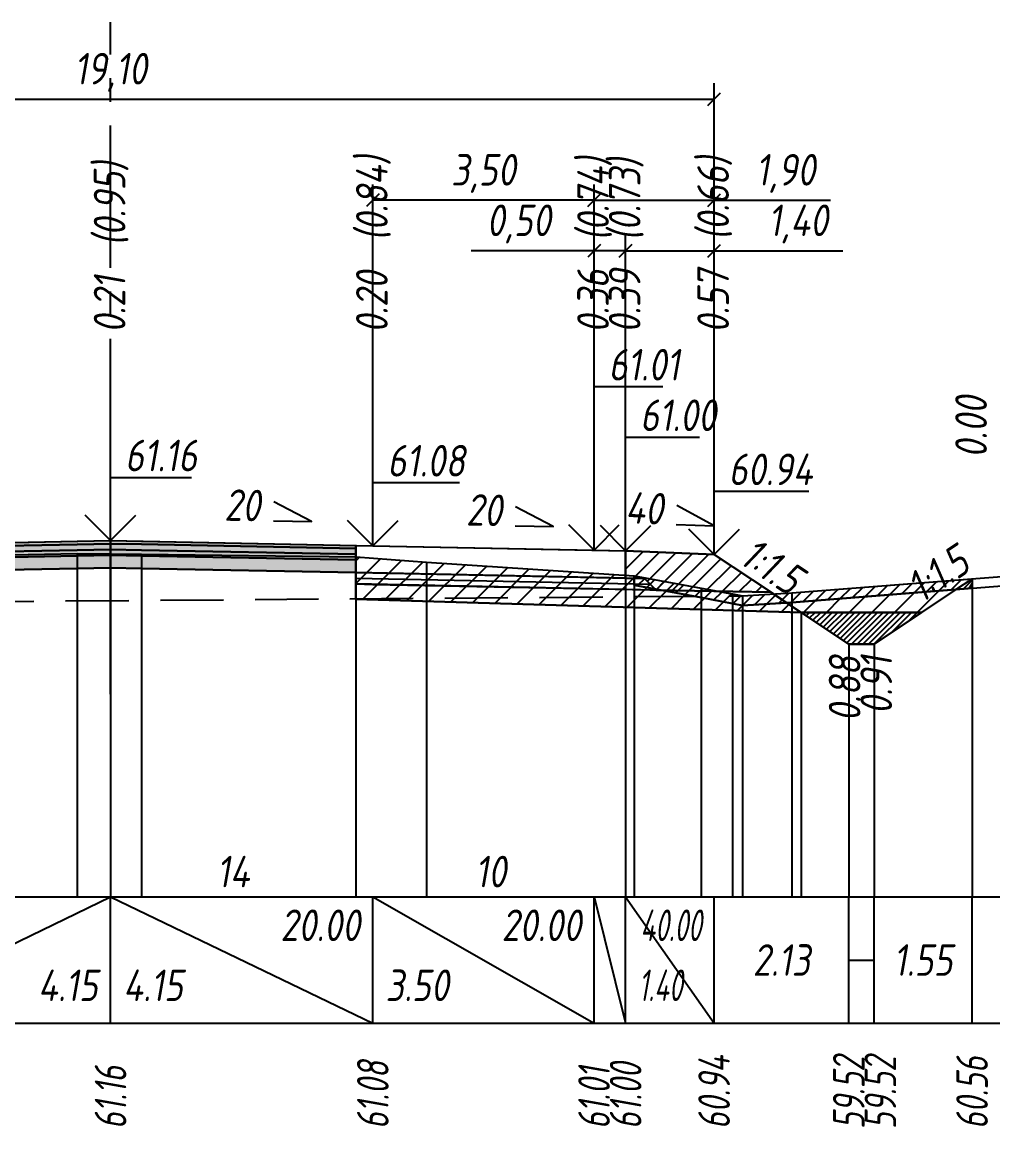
# Model space of a CAD drawing. Extents: x -717 to 1451, y -133302 to 233.
# Drawn here: x 151.8 to 228.6, y -53703.2 to -53615.8 of the extents above; entities that cross this region are included whole.
import ezdxf
from ezdxf.enums import TextEntityAlignment as Align

# ---------------------------------------------------------------- set-up
doc = ezdxf.new("R2010")
doc.units = 0
doc.linetypes.add('осевая2', pattern=[1.125, 0.75, -0.125, 0.125, -0.125])
doc.linetypes.add('штриховая', pattern=[0.75, 0.5, -0.25])
for name, color, linetype in [('Интерполированный поперечник', 2, 'Continuous'), ('Код_514', 1, 'Continuous'), ('Контур_0', 7, 'Continuous'), ('Контур_2521', 7, 'Continuous'), ('Контур_2564', 7, 'Continuous'), ('Контур_2660', 7, 'Continuous'), ('Контур_2665', 7, 'Continuous'), ('Контур_400', 7, 'Continuous'), ('Контур_508', 7, 'Continuous'), ('Контур_512', 7, 'Continuous'), ('Контур_513', 7, 'Continuous'), ('Контур_818', 7, 'Continuous'), ('Красный поперечник', 1, 'Continuous'), ('Объём_2501', 7, 'Continuous'), ('Объём_2564', 7, 'Continuous'), ('Объём_2650', 7, 'Continuous'), ('Объём_2660', 7, 'Continuous'), ('Объём_2661', 7, 'Continuous'), ('Объём_2662', 7, 'Continuous'), ('Объём_2663', 7, 'Continuous'), ('Объём_2664', 7, 'Continuous'), ('Объём_2665', 7, 'Continuous'), ('Объём_2666', 7, 'Continuous'), ('Объём_2667', 7, 'Continuous'), ('Объём_2668', 7, 'Continuous'), ('Объём_2669', 7, 'Continuous'), ('Объём_2675', 7, 'Continuous'), ('Объём_2753', 7, 'Continuous'), ('Ось', 1, 'осевая2'), ('Откосы', 7, 'Continuous'), ('Отметки покрытия', 7, 'Continuous'), ('Рабочие отметки', 7, 'Continuous'), ('Рабочие отметки доп.', 7, 'Continuous'), ('Слои выравнивания', 7, 'Continuous'), ('Таблица', 7, 'Continuous'), ('Уклоны проезжей части', 7, 'Continuous'), ('Черный поперечник', 3, 'Continuous')]:
    doc.layers.add(name, color=color, linetype=linetype)
for name, color, linetype, true_color in [('Контур_2540', 2, 'Continuous', 0xffff00), ('Контур_2560', 2, 'Continuous', 0xffff00), ('Контур_2561', 7, 'Continuous', 0xff8040), ('Контур_2562', 3, 'Continuous', 0x00ff00), ('Контур_2563', 7, 'Continuous', 0xff8000), ('Контур_2570', 7, 'Continuous', 0x80ff00), ('Контур_2725', 7, 'Continuous', 0x323232), ('Контур_2736', 4, 'Continuous', 0x00ffff), ('Контур_2737', 4, 'Continuous', 0x00ffff), ('Контур_2738', 4, 'Continuous', 0x00ffff), ('Контур_2739', 4, 'Continuous', 0x00ffff), ('Контур_2741', 4, 'Continuous', 0x00ffff), ('Контур_2742', 4, 'Continuous', 0x00ffff), ('Контур_2743', 4, 'Continuous', 0x00ffff), ('Контур_2744', 7, 'Continuous', 0xa4ffff), ('Контур_2745', 7, 'Continuous', 0xa4ffff), ('Контур_2747', 4, 'Continuous', 0x00ffff), ('Контур_2748', 4, 'Continuous', 0x00ffff), ('Контур_2749', 4, 'Continuous', 0x00ffff), ('Контур_2750', 4, 'Continuous', 0x00ffff), ('Контур_2751', 4, 'Continuous', 0x00ffff), ('Контур_2752', 4, 'Continuous', 0x00ffff), ('Контур_2760', 7, 'Continuous', 0x323232), ('Контур_2761', 7, 'Continuous', 0x323232), ('Контур_2762', 7, 'Continuous', 0x323232), ('Контур_2763', 7, 'Continuous', 0x323232), ('Контур_402', 7, 'Continuous', 0xff6464), ('Контур_703', 4, 'Continuous', 0x00ffff), ('Контур_705', 4, 'Continuous', 0x00ffff), ('Контур_707', 4, 'Continuous', 0x00ffff), ('Контур_720', 131, 'Continuous', 0xaaffff), ('Объём_2500', 7, 'Continuous', 0xc0c0c0), ('Объём_2520', 7, 'Continuous', 0x80ffff), ('Объём_2540', 2, 'Continuous', 0xffff00), ('Объём_2560', 2, 'Continuous', 0xffff00), ('Объём_2561', 7, 'Continuous', 0xff8040), ('Объём_2562', 3, 'Continuous', 0x00ff00), ('Объём_2563', 7, 'Continuous', 0xff8000), ('Объём_2570', 7, 'Continuous', 0x80ff00), ('Объём_2600', 7, 'Continuous', 0x808000), ('Объём_2620', 2, 'Continuous', 0xffff00), ('Объём_2746', 2, 'Continuous', 0xffff00)]:
    doc.layers.add(name, color=color, linetype=linetype, true_color=true_color)
doc.styles.get("Standard").update_dxf_attribs({"font": 'txt', "height": 2.5})
doc.styles.add('М', font='romand.shx', dxfattribs={"width": 0.8, "oblique": 10, "height": 2.5})
doc.dimstyles.new('ISO-25', dxfattribs={"dimtxt": 2.5, "dimasz": 2.5, "dimexe": 1.25, "dimexo": 0.625, "dimtad": 1, "dimtxsty": 'Standard', "dimcen": 2.5, "dimadec": 0, "dimazin": 0, "dimtfac": 1, "dimtmove": 0, "dimatfit": 3, "dimfxl": 1, "dimarcsym": 0})

# ---------------------------------------------------------------- blocks, each defined once
blk = doc.blocks.new('_Oblique')
at = {"color": 0, "linetype": 'ByBlock', "lineweight": -2}
blk.add_line((-0.5, -0.5), (0.5, 0.5), dxfattribs=at)
blk = doc.blocks.new('*D1282')
at = {"color": 0, "lineweight": -2, "transparency": 16777216}
for p, q in [((199.572, -53657.056), (199.572, -53632.616)), ((206.572, -53657.336), (206.572, -53632.616)), ((199.572, -53633.866), (206.572, -53633.866)), ((206.572, -53633.866), (216.756, -53633.866))]:
    blk.add_line(p, q, dxfattribs=at)
at = {"layer": 'Defpoints', "color": 0, "transparency": 16777216}
for p in [(206.572, -53633.866), (199.572, -53657.681), (206.572, -53657.961)]:
    blk.add_point(p, dxfattribs=at)
at = {"color": 0, "lineweight": -2, "transparency": 16777216, "rotation": 180}
blk.add_blockref('_Oblique', (199.572, -53633.866), dxfattribs=at)
at = {"color": 0, "lineweight": -2, "transparency": 16777216}
blk.add_blockref('_Oblique', (206.572, -53633.866), dxfattribs=at)
at = {"color": 0, "transparency": 16777216, "insert": (213.215, -53631.753), "char_height": 2.5, "width": 8.75, "attachment_point": 5, "style": 'М'}
blk.add_mtext('1,40', dxfattribs=at)
blk = doc.blocks.new('*D1284')
at = {"color": 0, "lineweight": -2, "transparency": 16777216}
for p, q in [((197.072, -53657.006), (197.072, -53632.616)), ((199.572, -53657.056), (199.572, -53632.616)), ((197.072, -53633.866), (187.357, -53633.866)), ((199.572, -53633.866), (197.072, -53633.866))]:
    blk.add_line(p, q, dxfattribs=at)
at = {"layer": 'Defpoints', "color": 0, "transparency": 16777216}
for p in [(199.572, -53633.866), (197.072, -53657.631), (199.572, -53657.681)]:
    blk.add_point(p, dxfattribs=at)
at = {"color": 0, "lineweight": -2, "transparency": 16777216, "rotation": 180}
blk.add_blockref('_Oblique', (197.072, -53633.866), dxfattribs=at)
at = {"color": 0, "lineweight": -2, "transparency": 16777216}
blk.add_blockref('_Oblique', (199.572, -53633.866), dxfattribs=at)
at = {"color": 0, "transparency": 16777216, "insert": (191.119, -53631.753), "char_height": 2.5, "width": 9.16667, "attachment_point": 5, "style": 'М'}
blk.add_mtext('0,50', dxfattribs=at)
blk = doc.blocks.new('*D1286')
at = {"color": 0, "lineweight": -2, "transparency": 16777216}
for p, q in [((179.572, -53656.656), (179.572, -53628.616)), ((197.072, -53657.006), (197.072, -53628.616)), ((197.072, -53629.866), (179.572, -53629.866))]:
    blk.add_line(p, q, dxfattribs=at)
at = {"layer": 'Defpoints', "color": 0, "transparency": 16777216}
for p in [(179.572, -53629.866), (179.572, -53657.281), (197.072, -53657.631)]:
    blk.add_point(p, dxfattribs=at)
at = {"color": 0, "lineweight": -2, "transparency": 16777216, "rotation": 180}
blk.add_blockref('_Oblique', (179.572, -53629.866), dxfattribs=at)
at = {"color": 0, "lineweight": -2, "transparency": 16777216}
blk.add_blockref('_Oblique', (197.072, -53629.866), dxfattribs=at)
at = {"color": 0, "transparency": 16777216, "insert": (188.322, -53627.753), "char_height": 2.5, "width": 9.58333, "attachment_point": 5, "style": 'М'}
blk.add_mtext('3,50', dxfattribs=at)
blk = doc.blocks.new('*D1287')
at = {"color": 0, "lineweight": -2, "transparency": 16777216}
for p, q in [((197.072, -53657.006), (197.072, -53628.616)), ((206.572, -53657.336), (206.572, -53628.616)), ((197.072, -53629.866), (206.572, -53629.866)), ((206.572, -53629.866), (215.769, -53629.866))]:
    blk.add_line(p, q, dxfattribs=at)
at = {"layer": 'Defpoints', "color": 0, "transparency": 16777216}
for p in [(197.072, -53629.866), (197.072, -53657.631), (206.572, -53657.961)]:
    blk.add_point(p, dxfattribs=at)
at = {"color": 0, "lineweight": -2, "transparency": 16777216, "rotation": 180}
blk.add_blockref('_Oblique', (197.072, -53629.866), dxfattribs=at)
at = {"color": 0, "lineweight": -2, "transparency": 16777216}
blk.add_blockref('_Oblique', (206.572, -53629.866), dxfattribs=at)
at = {"color": 0, "transparency": 16777216, "insert": (212.228, -53627.753), "char_height": 2.5, "width": 8.75, "attachment_point": 5, "style": 'М'}
blk.add_mtext('1,90', dxfattribs=at)
blk = doc.blocks.new('*D1289')
at = {"color": 0, "lineweight": -2, "transparency": 16777216}
for p, q in [((111.072, -53657.336), (111.072, -53620.616)), ((206.572, -53657.336), (206.572, -53620.616)), ((111.072, -53621.866), (206.572, -53621.866))]:
    blk.add_line(p, q, dxfattribs=at)
at = {"layer": 'Defpoints', "color": 0, "transparency": 16777216}
for p in [(206.572, -53621.866), (111.072, -53657.961), (206.572, -53657.961)]:
    blk.add_point(p, dxfattribs=at)
at = {"color": 0, "lineweight": -2, "transparency": 16777216, "rotation": 180}
blk.add_blockref('_Oblique', (111.072, -53621.866), dxfattribs=at)
at = {"color": 0, "lineweight": -2, "transparency": 16777216}
blk.add_blockref('_Oblique', (206.572, -53621.866), dxfattribs=at)
at = {"color": 0, "transparency": 16777216, "insert": (158.822, -53619.753), "char_height": 2.5, "width": 10.41667, "attachment_point": 5, "style": 'М'}
blk.add_mtext('19,10', dxfattribs=at)

msp = doc.modelspace()

# ---------------------------------------------------------------- hatches: boundary and pattern name
at = {"layer": 'Объём_2563'}
h = msp.add_hatch(dxfattribs=at)
h.set_pattern_fill('ANSI31', color=256, scale=0.3)
h.paths.add_polyline_path([(201.99, -53660.717), (201.072, -53659.799), (199.572, -53659.769), (199.572, -53657.619), (206.572, -53657.899), (211.072, -53660.899)])
at = {"layer": 'Объём_2570'}
h = msp.add_hatch(dxfattribs=at)
h.set_pattern_fill('ANSI31', color=256, scale=0.2)
h.paths.add_polyline_path([(226.98, -53660.579), (212.719, -53661.701), (208.806, -53661.931), (205.556, -53661.316), (200.25, -53660.34), (200.25, -53659.59), (205.556, -53660.566), (208.806, -53661.181), (212.719, -53660.951), (226.98, -53659.829)])
at = {"layer": 'Объём_2600'}
h = msp.add_hatch(dxfattribs=at)
h.set_pattern_fill('ANSI31', color=6, scale=0.4)
h.paths.add_polyline_path([(200.25, -53660.34), (205.556, -53661.316), (208.806, -53661.931), (212.719, -53661.701), (225.704, -53660.68), (222.984, -53662.493), (213.463, -53662.493), (178.22, -53661.436), (178.22, -53658.102), (183.825, -53658.527), (200.25, -53659.59)])
h = msp.add_hatch(dxfattribs=at)
h.set_pattern_fill('HONEY', color=5, scale=0.3)
h.paths.add_polyline_path([(225.704, -53660.68), (226.98, -53659.829), (226.98, -53660.579)])
at = {"layer": 'Объём_2620'}
h = msp.add_hatch(dxfattribs=at)
h.set_pattern_fill('ANSI31', color=2, scale=0.1)
h.paths.add_polyline_path([(213.463, -53662.493), (222.984, -53662.493), (219.224, -53665), (217.224, -53665)])
at = {"layer": 'Слои выравнивания'}
for color, points in [(2, [(134.2, -53657.296), (138.072, -53657.219), (139.319, -53657.194), (156.181, -53656.857), (158.822, -53656.804), (158.822, -53657.054), (156.181, -53657.107), (139.319, -53657.444), (138.072, -53657.469), (134.2, -53657.546)]), (3, [(134.2, -53657.546), (138.072, -53657.469), (139.319, -53657.444), (156.181, -53657.107), (158.822, -53657.054), (158.822, -53657.504), (156.181, -53657.557), (139.319, -53657.894), (138.072, -53657.919), (134.2, -53657.996)]), (2, [(158.822, -53656.804), (161.268, -53656.853), (178.22, -53657.192), (178.22, -53657.442), (161.268, -53657.103), (158.822, -53657.054)]), (3, [(158.822, -53657.054), (161.268, -53657.103), (178.22, -53657.442), (178.22, -53657.892), (161.268, -53657.553), (158.822, -53657.504)]), (4, [(134.2, -53657.996), (138.072, -53657.919), (139.319, -53657.894), (156.181, -53657.557), (158.822, -53657.504), (158.822, -53657.954), (156.181, -53658.007), (139.319, -53658.344), (138.072, -53658.369), (134.2, -53658.446)]), (5, [(134.2, -53658.446), (138.072, -53658.369), (139.319, -53658.344), (156.181, -53658.007), (158.822, -53657.954), (158.822, -53658.954), (156.181, -53659.007), (139.319, -53659.344), (138.072, -53659.369), (134.2, -53659.446)]), (4, [(158.822, -53657.504), (161.268, -53657.553), (178.22, -53657.892), (178.22, -53658.342), (161.268, -53658.003), (158.822, -53657.954)]), (5, [(158.822, -53657.954), (161.268, -53658.003), (178.22, -53658.342), (178.22, -53659.342), (161.268, -53659.003), (158.822, -53658.954)])]:
    msp.add_hatch(color=color, dxfattribs=at).paths.add_polyline_path(points)

# ---------------------------------------------------------------- linework, layer by layer
at = {"layer": 'Интерполированный поперечник', "linetype": 'штриховая', "ltscale": 10, "flags": 128}
msp.add_lwpolyline([(95.264, -53662.019), (208.806, -53661.181)], dxfattribs=at)
at = {"layer": 'Код_514'}
for p, q in [((138.072, -53695), (158.822, -53685)), ((158.822, -53695), (158.822, -53685)), ((158.822, -53685), (179.572, -53695)), ((179.572, -53695), (179.572, -53685)), ((179.572, -53685), (197.072, -53695)), ((197.072, -53695), (197.072, -53685)), ((197.072, -53685), (199.572, -53695)), ((199.572, -53695), (199.572, -53685)), ((199.572, -53685), (206.572, -53695)), ((206.572, -53695), (206.572, -53685)), ((217.224, -53695), (217.224, -53685)), ((219.224, -53695), (219.224, -53685)), ((226.98, -53695), (226.98, -53685)), ((217.224, -53690), (219.224, -53690))]:
    msp.add_line(p, q, dxfattribs=at)
at = {"layer": 'Контур_0', "flags": 128}
for points in [[(178.22, -53657.192), (199.572, -53657.619), (199.572, -53659.769), (178.22, -53659.342), (178.22, -53657.192), (178.22, -53657.192)], [(206.572, -53657.899), (211.278, -53661.036), (211.278, -53661.036), (211.278, -53661.036), (211.278, -53661.036), (211.278, -53661.036), (211.278, -53661.036), (211.278, -53661.036), (211.278, -53661.036), (211.278, -53661.036), (211.278, -53661.036), (211.278, -53661.036), (211.278, -53661.036), (211.278, -53661.036), (211.278, -53661.036), (217.224, -53665)], [(206.572, -53657.899), (211.278, -53661.036), (211.278, -53661.036), (211.278, -53661.036), (211.278, -53661.036), (211.278, -53661.036), (211.278, -53661.036), (211.278, -53661.036), (211.278, -53661.036), (211.278, -53661.036), (211.278, -53661.036), (211.278, -53661.036), (211.278, -53661.036), (211.278, -53661.036), (211.278, -53661.036), (217.224, -53665), (219.224, -53665), (226.98, -53659.829), (226.98, -53659.829), (226.98, -53659.829), (226.98, -53659.829), (226.98, -53659.829), (226.98, -53659.829), (226.98, -53659.829), (226.98, -53659.829), (226.98, -53659.829), (226.98, -53659.829), (226.98, -53659.829), (226.98, -53659.829), (226.98, -53659.829)], [(179.572, -53659.369), (201.072, -53659.799), (201.99, -53660.717), (178.22, -53660.242), (178.22, -53659.342), (179.572, -53659.369), (179.572, -53659.369)], [(199.572, -53659.769), (201.072, -53659.799), (201.99, -53660.717), (211.072, -53660.899)]]:
    msp.add_lwpolyline(points, dxfattribs=at)
at = {"layer": 'Контур_2521', "color": 250, "flags": 128}
msp.add_lwpolyline([(178.22, -53659.792), (201.531, -53660.258)], dxfattribs=at)
at = {"layer": 'Контур_2540', "flags": 128}
msp.add_lwpolyline([(179.572, -53660.269), (211.072, -53660.899), (213.463, -53662.493), (178.22, -53661.436), (178.22, -53660.242), (179.572, -53660.269), (179.572, -53660.269)], dxfattribs=at)
at = {"layer": 'Контур_2560', "flags": 128}
msp.add_lwpolyline([(199.572, -53657.619), (206.572, -53657.899), (206.572, -53657.899), (206.572, -53657.899)], dxfattribs=at)
at = {"layer": 'Контур_2561', "flags": 128}
msp.add_lwpolyline([(199.572, -53657.619), (199.572, -53657.619), (206.572, -53657.899), (206.572, -53657.899), (199.572, -53657.619)], dxfattribs=at)
at = {"layer": 'Контур_2562', "flags": 128}
msp.add_lwpolyline([(206.572, -53657.899), (206.572, -53657.899), (206.572, -53657.899), (206.572, -53657.899), (206.572, -53657.899)], dxfattribs=at)
at = {"layer": 'Контур_2563', "flags": 128}
msp.add_lwpolyline([(201.99, -53660.717), (201.072, -53659.799), (199.572, -53659.769), (199.572, -53657.619), (206.572, -53657.899), (211.072, -53660.899), (201.99, -53660.717), (201.99, -53660.717)], dxfattribs=at)
at = {"layer": 'Контур_2564', "flags": 128}
msp.add_lwpolyline([(199.572, -53657.619), (206.572, -53657.899)], dxfattribs=at)
at = {"layer": 'Контур_2570', "flags": 128}
msp.add_lwpolyline([(139.319, -53658.172), (156.181, -53657.818), (158.822, -53657.856), (161.268, -53657.892), (178.22, -53658.102), (183.825, -53658.527), (200.25, -53659.59), (200.25, -53660.34), (205.556, -53661.316), (208.023, -53661.78), (208.806, -53661.931), (208.806, -53661.931), (212.719, -53661.701), (230.328, -53660.316)], dxfattribs=at)
at = {"layer": 'Контур_2660', "flags": 128}
msp.add_lwpolyline([(178.22, -53661.436), (213.463, -53662.493)], dxfattribs=at)
at = {"layer": 'Контур_2665', "flags": 128}
msp.add_lwpolyline([(206.572, -53657.899), (206.572, -53657.899)], dxfattribs=at)
at = {"layer": 'Контур_2725', "flags": 128}
msp.add_lwpolyline([(134.2, -53659.446), (138.072, -53659.369), (139.319, -53659.344), (156.181, -53659.007), (158.822, -53658.954), (161.268, -53659.003), (178.22, -53659.342)], dxfattribs=at)
at = {"layer": 'Контур_2736', "flags": 128}
for points in [[(206.572, -53657.899), (211.278, -53661.036)], [(211.278, -53661.036), (217.224, -53665)]]:
    msp.add_lwpolyline(points, dxfattribs=at)
at = {"layer": 'Контур_2737', "flags": 128}
msp.add_lwpolyline([(211.278, -53661.036), (211.278, -53661.036)], dxfattribs=at)
at = {"layer": 'Контур_2738', "flags": 128}
msp.add_lwpolyline([(211.278, -53661.036), (211.278, -53661.036)], dxfattribs=at)
at = {"layer": 'Контур_2739', "flags": 128}
msp.add_lwpolyline([(211.278, -53661.036), (211.278, -53661.036)], dxfattribs=at)
at = {"layer": 'Контур_2741', "flags": 128}
msp.add_lwpolyline([(226.98, -53659.829), (226.98, -53659.829)], dxfattribs=at)
at = {"layer": 'Контур_2742', "flags": 128}
msp.add_lwpolyline([(226.98, -53659.829), (226.98, -53659.829)], dxfattribs=at)
at = {"layer": 'Контур_2743', "flags": 128}
msp.add_lwpolyline([(226.98, -53659.829), (226.98, -53659.829)], dxfattribs=at)
at = {"layer": 'Контур_2744', "flags": 128}
msp.add_lwpolyline([(226.98, -53659.829), (226.98, -53659.829)], dxfattribs=at)
msp.add_lwpolyline([(226.98, -53659.829), (226.98, -53659.829)], dxfattribs=at)
msp.add_lwpolyline([(226.98, -53659.829), (226.98, -53659.829)], dxfattribs=at)
msp.add_lwpolyline([(226.98, -53659.829), (226.98, -53659.829)], dxfattribs=at)
msp.add_lwpolyline([(226.98, -53659.829), (226.98, -53659.829)], dxfattribs=at)
msp.add_lwpolyline([(226.98, -53659.829), (226.98, -53659.829)], dxfattribs=at)
at = {"layer": 'Контур_2745', "flags": 128}
msp.add_lwpolyline([(211.278, -53661.036), (211.278, -53661.036)], dxfattribs=at)
msp.add_lwpolyline([(211.278, -53661.036), (211.278, -53661.036)], dxfattribs=at)
msp.add_lwpolyline([(211.278, -53661.036), (211.278, -53661.036)], dxfattribs=at)
msp.add_lwpolyline([(211.278, -53661.036), (211.278, -53661.036)], dxfattribs=at)
msp.add_lwpolyline([(211.278, -53661.036), (211.278, -53661.036)], dxfattribs=at)
msp.add_lwpolyline([(211.278, -53661.036), (211.278, -53661.036)], dxfattribs=at)
at = {"layer": 'Контур_2747', "flags": 128}
msp.add_lwpolyline([(211.278, -53661.036), (211.278, -53661.036)], dxfattribs=at)
at = {"layer": 'Контур_2748', "flags": 128}
msp.add_lwpolyline([(211.278, -53661.036), (211.278, -53661.036)], dxfattribs=at)
at = {"layer": 'Контур_2749', "flags": 128}
msp.add_lwpolyline([(211.278, -53661.036), (211.278, -53661.036)], dxfattribs=at)
at = {"layer": 'Контур_2750', "flags": 128}
msp.add_lwpolyline([(226.98, -53659.829), (226.98, -53659.829)], dxfattribs=at)
at = {"layer": 'Контур_2751', "flags": 128}
msp.add_lwpolyline([(226.98, -53659.829), (226.98, -53659.829)], dxfattribs=at)
at = {"layer": 'Контур_2752', "flags": 128}
msp.add_lwpolyline([(226.98, -53659.829), (226.98, -53659.829)], dxfattribs=at)
at = {"layer": 'Контур_2760', "flags": 128}
msp.add_lwpolyline([(134.2, -53657.296), (138.072, -53657.219), (139.319, -53657.194), (156.181, -53656.857), (158.822, -53656.804), (161.268, -53656.853), (178.22, -53657.192)], dxfattribs=at)
at = {"layer": 'Контур_2761', "flags": 128}
msp.add_lwpolyline([(134.2, -53657.546), (138.072, -53657.469), (139.319, -53657.444), (156.181, -53657.107), (158.822, -53657.054), (161.268, -53657.103), (178.22, -53657.442)], dxfattribs=at)
at = {"layer": 'Контур_2762', "flags": 128}
msp.add_lwpolyline([(134.2, -53657.996), (138.072, -53657.919), (139.319, -53657.894), (156.181, -53657.557), (158.822, -53657.504), (161.268, -53657.553), (178.22, -53657.892)], dxfattribs=at)
at = {"layer": 'Контур_2763', "flags": 128}
msp.add_lwpolyline([(134.2, -53658.446), (138.072, -53658.369), (139.319, -53658.344), (156.181, -53658.007), (158.822, -53657.954), (161.268, -53658.003), (178.22, -53658.342)], dxfattribs=at)
at = {"layer": 'Контур_400', "flags": 128}
for points in [[(118.072, -53657.619), (120.572, -53657.569), (120.572, -53657.569), (120.572, -53657.569), (120.572, -53657.569), (120.572, -53657.569), (120.572, -53657.569), (138.072, -53657.219), (158.822, -53656.804)], [(158.822, -53656.804), (179.572, -53657.219), (197.072, -53657.569), (197.072, -53657.569), (197.072, -53657.569), (197.072, -53657.569), (197.072, -53657.569), (197.072, -53657.569), (199.572, -53657.619)]]:
    msp.add_lwpolyline(points, dxfattribs=at)
at = {"layer": 'Контур_402', "flags": 128}
msp.add_lwpolyline([(105, -53662.469), (134.2, -53661.593), (134.2, -53659.446), (158.822, -53658.954), (178.22, -53659.342), (178.22, -53661.436), (213.463, -53662.493)], dxfattribs=at)
at = {"layer": 'Контур_508', "flags": 128}
msp.add_lwpolyline([(105, -53662.469), (134.2, -53661.593), (134.2, -53659.446), (158.822, -53658.954), (178.22, -53659.342), (178.22, -53661.436), (213.463, -53662.493), (217.224, -53665), (219.224, -53665), (226.98, -53659.829)], dxfattribs=at)
at = {"layer": 'Контур_512', "flags": 128}
msp.add_lwpolyline([(178.22, -53661.436), (213.463, -53662.493), (217.224, -53665), (219.224, -53665), (226.98, -53659.829)], dxfattribs=at)
at = {"layer": 'Контур_513', "flags": 128}
msp.add_lwpolyline([(105, -53662.469), (134.2, -53661.593), (134.2, -53659.446), (158.822, -53658.954), (178.22, -53659.342), (178.22, -53661.436), (213.463, -53662.493), (217.224, -53665), (219.224, -53665), (226.98, -53659.829)], dxfattribs=at)
at = {"layer": 'Контур_703', "flags": 128}
msp.add_lwpolyline([(206.572, -53657.899), (211.278, -53661.036)], dxfattribs=at)
at = {"layer": 'Контур_705', "flags": 128}
msp.add_lwpolyline([(211.278, -53661.036), (211.278, -53661.036)], dxfattribs=at)
at = {"layer": 'Контур_707', "flags": 128}
msp.add_lwpolyline([(219.224, -53665), (226.98, -53659.829)], dxfattribs=at)
at = {"layer": 'Контур_720', "flags": 128}
msp.add_lwpolyline([(217.224, -53665), (219.224, -53665)], dxfattribs=at)
at = {"layer": 'Контур_818', "flags": 128}
msp.add_lwpolyline([(105, -53661.034), (109.664, -53660.3), (109.721, -53660.286), (109.747, -53660.333), (111.864, -53660.11), (111.864, -53659.36), (116.608, -53659.151), (134.2, -53658.292), (139.319, -53658.172), (156.181, -53657.818), (158.822, -53657.856), (161.268, -53657.892), (178.22, -53658.102), (183.825, -53658.527), (200.25, -53659.59), (200.25, -53660.34), (205.556, -53661.316), (208.023, -53661.78), (208.806, -53661.931), (208.806, -53661.931), (212.719, -53661.701), (226.98, -53660.579)], dxfattribs=at)
at = {"layer": 'Красный поперечник'}
for p, q in [((138.072, -53657.219), (158.822, -53656.804)), ((158.822, -53656.804), (179.572, -53657.219)), ((179.572, -53657.219), (197.072, -53657.569)), ((197.072, -53657.569), (199.572, -53657.619)), ((199.572, -53657.619), (206.572, -53657.899)), ((206.572, -53657.899), (217.224, -53665)), ((219.224, -53665), (226.98, -53659.829)), ((226.98, -53659.829), (226.98, -53685)), ((178.22, -53661.436), (178.22, -53685)), ((213.463, -53662.493), (213.463, -53685)), ((217.224, -53665), (217.224, -53685)), ((217.224, -53665), (219.224, -53665)), ((219.224, -53665), (219.224, -53685))]:
    msp.add_line(p, q, dxfattribs=at)
at = {"layer": 'Объём_2500', "flags": 128}
msp.add_lwpolyline([(178.22, -53657.192), (199.572, -53657.619), (199.572, -53659.769), (178.22, -53659.342), (178.22, -53657.192), (178.22, -53657.192)], dxfattribs=at)
at = {"layer": 'Объём_2501', "flags": 128}
for points in [[(118.072, -53657.619), (120.572, -53657.569), (120.572, -53657.569), (120.572, -53657.569), (120.572, -53657.569), (120.572, -53657.569), (120.572, -53657.569), (138.072, -53657.219), (158.822, -53656.804)], [(158.822, -53656.804), (179.572, -53657.219), (197.072, -53657.569), (197.072, -53657.569), (197.072, -53657.569), (197.072, -53657.569), (197.072, -53657.569), (197.072, -53657.569), (199.572, -53657.619)]]:
    msp.add_lwpolyline(points, dxfattribs=at)
at = {"layer": 'Объём_2520', "color": 250, "flags": 128}
msp.add_lwpolyline([(179.572, -53659.369), (201.072, -53659.799), (201.99, -53660.717), (178.22, -53660.242), (178.22, -53659.342), (179.572, -53659.369), (179.572, -53659.369)], dxfattribs=at)
at = {"layer": 'Объём_2540', "flags": 128}
msp.add_lwpolyline([(179.572, -53660.269), (211.072, -53660.899), (213.463, -53662.493), (178.22, -53661.436), (178.22, -53660.242), (179.572, -53660.269), (179.572, -53660.269)], dxfattribs=at)
at = {"layer": 'Объём_2560', "flags": 128}
msp.add_lwpolyline([(199.572, -53657.619), (206.572, -53657.899), (206.572, -53657.899), (206.572, -53657.899)], dxfattribs=at)
at = {"layer": 'Объём_2561', "flags": 128}
msp.add_lwpolyline([(199.572, -53657.619), (199.572, -53657.619), (206.572, -53657.899), (206.572, -53657.899), (199.572, -53657.619)], dxfattribs=at)
at = {"layer": 'Объём_2562', "flags": 128}
msp.add_lwpolyline([(206.572, -53657.899), (206.572, -53657.899), (206.572, -53657.899), (206.572, -53657.899), (206.572, -53657.899)], dxfattribs=at)
at = {"layer": 'Объём_2563', "color": 250, "flags": 128}
msp.add_lwpolyline([(201.99, -53660.717), (201.072, -53659.799), (199.572, -53659.769), (199.572, -53657.619), (206.572, -53657.899), (211.072, -53660.899), (201.99, -53660.717), (201.99, -53660.717)], dxfattribs=at)
at = {"layer": 'Объём_2564', "flags": 128}
msp.add_lwpolyline([(199.572, -53657.619), (206.572, -53657.899)], dxfattribs=at)
at = {"layer": 'Объём_2570', "flags": 128}
msp.add_lwpolyline([(226.98, -53660.579), (212.719, -53661.701), (208.806, -53661.931), (205.556, -53661.316), (200.25, -53660.34), (200.25, -53659.59), (205.556, -53660.566), (208.806, -53661.181), (212.719, -53660.951), (226.98, -53659.829), (226.98, -53660.579), (226.98, -53660.579)], dxfattribs=at)
at = {"layer": 'Объём_2600', "color": 5, "flags": 128}
msp.add_lwpolyline([(225.704, -53660.68), (226.98, -53659.829), (226.98, -53660.579), (225.704, -53660.68), (225.704, -53660.68)], dxfattribs=at)
at = {"layer": 'Объём_2620', "flags": 128}
msp.add_lwpolyline([(213.463, -53662.493), (222.984, -53662.493), (219.224, -53665), (217.224, -53665), (213.463, -53662.493), (213.463, -53662.493)], dxfattribs=at)
at = {"layer": 'Объём_2650', "color": 6, "flags": 128}
msp.add_lwpolyline([(200.25, -53660.34), (205.556, -53661.316), (208.806, -53661.931), (212.719, -53661.701), (225.704, -53660.68), (222.984, -53662.493), (213.463, -53662.493), (178.22, -53661.436), (178.22, -53658.102), (183.825, -53658.527), (200.25, -53659.59), (200.25, -53660.34), (200.25, -53660.34)], dxfattribs=at)
at = {"layer": 'Объём_2660', "flags": 128}
msp.add_lwpolyline([(178.22, -53661.436), (213.463, -53662.493)], dxfattribs=at)
at = {"layer": 'Объём_2661', "flags": 128}
msp.add_lwpolyline([(206.572, -53657.899), (211.278, -53661.036), (213.463, -53662.493)], dxfattribs=at)
at = {"layer": 'Объём_2662', "flags": 128}
msp.add_lwpolyline([(222.984, -53662.493), (226.98, -53659.829)], dxfattribs=at)
at = {"layer": 'Объём_2663', "flags": 128}
for points in [[(213.463, -53662.493), (217.224, -53665)], [(219.224, -53665), (222.984, -53662.493)]]:
    msp.add_lwpolyline(points, dxfattribs=at)
at = {"layer": 'Объём_2664', "flags": 128}
msp.add_lwpolyline([(217.224, -53665), (219.224, -53665)], dxfattribs=at)
at = {"layer": 'Объём_2665', "flags": 128}
msp.add_lwpolyline([(206.572, -53657.899), (206.572, -53657.899)], dxfattribs=at)
at = {"layer": 'Объём_2666', "flags": 128}
for points in [[(206.572, -53657.899), (211.278, -53661.036)], [(211.278, -53661.036), (213.463, -53662.493)]]:
    msp.add_lwpolyline(points, dxfattribs=at)
at = {"layer": 'Объём_2667', "flags": 128}
for points in [[(226.98, -53659.829), (226.98, -53659.829)], [(211.278, -53661.036), (211.278, -53661.036)]]:
    msp.add_lwpolyline(points, dxfattribs=at)
at = {"layer": 'Объём_2668', "flags": 128}
for points in [[(226.98, -53659.829), (226.98, -53659.829)], [(211.278, -53661.036), (211.278, -53661.036)]]:
    msp.add_lwpolyline(points, dxfattribs=at)
at = {"layer": 'Объём_2669', "flags": 128}
for points in [[(226.98, -53659.829), (226.98, -53659.829)], [(211.278, -53661.036), (211.278, -53661.036)]]:
    msp.add_lwpolyline(points, dxfattribs=at)
at = {"layer": 'Объём_2675', "flags": 128}
for points in [[(226.98, -53659.829), (226.98, -53659.829)], [(226.98, -53659.829), (226.98, -53659.829)], [(226.98, -53659.829), (226.98, -53659.829)], [(226.98, -53659.829), (226.98, -53659.829)], [(226.98, -53659.829), (226.98, -53659.829)], [(226.98, -53659.829), (226.98, -53659.829)], [(211.278, -53661.036), (211.278, -53661.036)], [(211.278, -53661.036), (211.278, -53661.036)], [(211.278, -53661.036), (211.278, -53661.036)], [(211.278, -53661.036), (211.278, -53661.036)], [(211.278, -53661.036), (211.278, -53661.036)], [(211.278, -53661.036), (211.278, -53661.036)]]:
    msp.add_lwpolyline(points, dxfattribs=at)
at = {"layer": 'Объём_2746', "flags": 128}
msp.add_lwpolyline([(213.463, -53662.493), (178.22, -53661.436), (178.22, -53658.102), (183.825, -53658.527), (200.25, -53659.59), (200.25, -53660.34), (205.556, -53661.316), (208.806, -53661.931), (212.311, -53661.725), (213.463, -53662.493), (213.463, -53662.493)], dxfattribs=at)
at = {"layer": 'Объём_2753', "flags": 128}
msp.add_lwpolyline([(178.22, -53657.192), (178.22, -53657.192)], dxfattribs=at)
at = {"layer": 'Ось', "ltscale": 15}
msp.add_line((158.822, -53668.971), (158.822, -53615.775), dxfattribs=at)
at = {"layer": 'Откосы', "color": 1, "flags": 128}
for points in [[(171.71, -53655.245), (174.71, -53655.305), (171.74, -53653.745)], [(190.835, -53655.627), (193.835, -53655.687), (190.865, -53654.127)], [(203.568, -53655.528), (206.566, -53655.648), (203.628, -53654.029)]]:
    msp.add_lwpolyline(points, dxfattribs=at)
at = {"layer": 'Отметки покрытия', "color": 1}
for p, q in [((197.072, -53657.569), (197.072, -53644.619)), ((197.072, -53644.619), (202.522, -53644.619)), ((199.572, -53657.619), (199.572, -53648.619)), ((199.572, -53648.619), (205.422, -53648.619)), ((158.822, -53656.804), (158.822, -53651.804)), ((158.822, -53651.804), (165.222, -53651.804)), ((179.572, -53657.219), (179.572, -53652.219)), ((179.572, -53652.219), (186.422, -53652.219)), ((206.572, -53657.899), (206.572, -53652.899)), ((206.572, -53652.899), (214.072, -53652.899)), ((158.822, -53656.804), (156.822, -53654.804)), ((158.822, -53656.804), (160.822, -53654.804)), ((179.572, -53657.219), (177.572, -53655.219)), ((179.572, -53657.219), (181.572, -53655.219)), ((197.072, -53657.569), (195.072, -53655.569)), ((197.072, -53657.569), (199.072, -53655.569)), ((199.572, -53657.619), (197.572, -53655.619)), ((199.572, -53657.619), (201.572, -53655.619)), ((206.572, -53657.899), (204.572, -53655.899)), ((206.572, -53657.899), (208.572, -53655.899))]:
    msp.add_line(p, q, dxfattribs=at)
at = {"layer": 'Слои выравнивания'}
for p, q in [((158.822, -53656.804), (158.822, -53685)), ((178.22, -53657.192), (178.22, -53685)), ((199.572, -53657.619), (199.572, -53685))]:
    msp.add_line(p, q, dxfattribs=at)
at = {"layer": 'Слои выравнивания', "color": 2, "flags": 128}
for points in [[(134.2, -53657.296), (138.072, -53657.219), (139.319, -53657.194), (156.181, -53656.857), (158.822, -53656.804), (158.822, -53657.054), (156.181, -53657.107), (139.319, -53657.444), (138.072, -53657.469), (134.2, -53657.546)], [(158.822, -53656.804), (161.268, -53656.853), (178.22, -53657.192), (178.22, -53657.442), (161.268, -53657.103), (158.822, -53657.054)]]:
    msp.add_lwpolyline(points, close=True, dxfattribs=at)
at = {"layer": 'Слои выравнивания', "color": 3, "flags": 128}
for points in [[(134.2, -53657.546), (138.072, -53657.469), (139.319, -53657.444), (156.181, -53657.107), (158.822, -53657.054), (158.822, -53657.504), (156.181, -53657.557), (139.319, -53657.894), (138.072, -53657.919), (134.2, -53657.996)], [(158.822, -53657.054), (161.268, -53657.103), (178.22, -53657.442), (178.22, -53657.892), (161.268, -53657.553), (158.822, -53657.504)]]:
    msp.add_lwpolyline(points, close=True, dxfattribs=at)
at = {"layer": 'Слои выравнивания', "color": 4, "flags": 128}
for points in [[(134.2, -53657.996), (138.072, -53657.919), (139.319, -53657.894), (156.181, -53657.557), (158.822, -53657.504), (158.822, -53657.954), (156.181, -53658.007), (139.319, -53658.344), (138.072, -53658.369), (134.2, -53658.446)], [(158.822, -53657.504), (161.268, -53657.553), (178.22, -53657.892), (178.22, -53658.342), (161.268, -53658.003), (158.822, -53657.954)]]:
    msp.add_lwpolyline(points, close=True, dxfattribs=at)
at = {"layer": 'Слои выравнивания', "color": 5, "flags": 128}
for points in [[(134.2, -53658.446), (138.072, -53658.369), (139.319, -53658.344), (156.181, -53658.007), (158.822, -53657.954), (158.822, -53658.954), (156.181, -53659.007), (139.319, -53659.344), (138.072, -53659.369), (134.2, -53659.446)], [(158.822, -53657.954), (161.268, -53658.003), (178.22, -53658.342), (178.22, -53659.342), (161.268, -53659.003), (158.822, -53658.954)]]:
    msp.add_lwpolyline(points, close=True, dxfattribs=at)
at = {"layer": 'Таблица'}
for p, q in [((80, -53685), (251.98, -53685)), ((80, -53695), (251.98, -53695))]:
    msp.add_line(p, q, dxfattribs=at)
at = {"layer": 'Черный поперечник', "color": 7}
for p, q in [((156.181, -53657.818), (156.181, -53685)), ((158.822, -53657.856), (158.822, -53685)), ((161.268, -53657.892), (161.268, -53685)), ((178.22, -53658.102), (178.22, -53685)), ((183.825, -53658.527), (183.825, -53685)), ((200.25, -53659.59), (200.25, -53685)), ((205.556, -53660.566), (205.556, -53685)), ((208.023, -53661.03), (208.023, -53685)), ((208.806, -53661.181), (208.806, -53685)), ((212.719, -53660.951), (212.719, -53685))]:
    msp.add_line(p, q, dxfattribs=at)
at = {"layer": 'Черный поперечник', "flags": 128}
msp.add_lwpolyline([(80, -53662.584), (87.268, -53662.397), (93.998, -53661.963), (95.264, -53662.019), (99.211, -53661.194), (109.664, -53659.55), (109.721, -53659.536), (109.747, -53659.583), (111.864, -53659.36), (116.608, -53659.151), (134.2, -53658.292), (139.319, -53658.172), (156.181, -53657.818), (158.822, -53657.856), (161.268, -53657.892), (178.22, -53658.102), (183.825, -53658.527), (200.25, -53659.59), (205.556, -53660.566), (208.023, -53661.03), (208.806, -53661.181), (212.719, -53660.951), (230.328, -53659.566), (251.98, -53658.58)], dxfattribs=at)

# ---------------------------------------------------------------- texts
at = {"layer": 'Код_514', "style": 'М', "oblique": 10}
for s, width, p in [('20.00', 0.8, (178.572, -53686)), ('20.00', 0.8, (196.072, -53686)), ('40.00', 0.6, (205.572, -53686))]:
    msp.add_text(s, height=2.5, dxfattribs=dict(at, width=width)).set_placement(p, align=Align.TOP_RIGHT)
at = {"layer": 'Код_514', "style": 'М', "oblique": 10, "width": 0.8}
for s, p in [('2.13', (211.898, -53690)), ('1.55', (223.102, -53690))]:
    msp.add_text(s, height=2.5, dxfattribs=at).set_placement(p, align=Align.MIDDLE_CENTER)
msp.add_text('4.15', height=2.5, dxfattribs=at).set_placement((157.822, -53694), align=Align.BOTTOM_RIGHT)
at = {"layer": 'Код_514', "style": 'М', "oblique": 10}
for s, width, p in [('4.15', 0.8, (159.822, -53694)), ('3.50', 0.8, (180.572, -53694)), ('1.40', 0.6, (200.572, -53694))]:
    msp.add_text(s, height=2.5, dxfattribs=dict(at, width=width)).set_placement(p, align=Align.BOTTOM_LEFT)
at = {"layer": 'Код_514', "style": 'М', "oblique": 10, "width": 0.7}
for s, p in [('60.94', (206.572, -53703.382)), ('59.52', (217.224, -53703.382)), ('59.52', (219.724, -53703.382)), ('60.56', (226.98, -53703.382)), ('61.16', (158.822, -53703.382)), ('61.08', (179.572, -53703.382)), ('61.01', (197.072, -53703.382)), ('61.00', (199.572, -53703.382))]:
    msp.add_text(s, height=2.5, rotation=90, dxfattribs=at).set_placement(p, align=Align.MIDDLE_LEFT)
at = {"layer": 'Отметки покрытия', "color": 1, "style": 'М', "oblique": 10, "width": 0.8}
for s, p in [('61.01', (198.213, -53644.888)), ('61.00', (200.713, -53648.888)), ('61.16', (159.963, -53652.073)), ('61.08', (180.713, -53652.488)), ('60.94', (207.713, -53653.168))]:
    msp.add_text(s, height=2.5, dxfattribs=at).set_placement(p, align=Align.BOTTOM_LEFT)
at = {"layer": 'Рабочие отметки', "color": 1, "style": 'М', "oblique": 10, "width": 0.8}
for s, p in [('0.20', (179.494, -53640.369)), ('0.36', (196.994, -53640.369)), ('0.39', (199.494, -53640.369)), ('0.57', (206.494, -53640.369)), ('0.21', (158.744, -53640.369)), ('0.00', (226.902, -53650.26))]:
    msp.add_text(s, height=2.5, rotation=90, dxfattribs=at).set_placement(p, align=Align.MIDDLE_LEFT)
for s, p in [('0.88', (216.896, -53665.931)), ('0.91', (219.396, -53665.931))]:
    msp.add_text(s, height=2.5, rotation=90, dxfattribs=at).set_placement(p, align=Align.MIDDLE_RIGHT)
at = {"layer": 'Рабочие отметки доп.', "color": 1, "style": 'М', "oblique": 10, "width": 0.8}
for s, p in [('(0.95)', (158.744, -53633.469)), ('(0.84)', (179.494, -53633.069)), ('(0.74)', (196.994, -53633.069)), ('(0.73)', (199.494, -53633.069)), ('(0.66)', (206.494, -53633.019))]:
    msp.add_text(s, height=2.5, rotation=90, dxfattribs=at).set_placement(p, align=Align.MIDDLE_LEFT)
at = {"layer": 'Слои выравнивания', "style": 'М', "oblique": 10, "width": 0.8}
for s, p in [('14', (168.521, -53685)), ('10', (188.896, -53685))]:
    msp.add_text(s, height=2.5, dxfattribs=at).set_placement(p, align=Align.BOTTOM_CENTER)
at = {"layer": 'Уклоны проезжей части', "color": 1, "style": 'М', "oblique": 10, "width": 0.8}
for s, rotation, p in [('20', 358.85423, (169.217, -53656.012)), ('40', 357.70938, (200.977, -53656.244)), ('20', 358.85423, (188.342, -53656.394)), ('1:1.5', 326.30994, (210.047, -53660.505)), ('1:1.5', 33.69007, (225.404, -53661.094))]:
    msp.add_text(s, height=2.5, rotation=rotation, dxfattribs=at).set_placement(p, align=Align.BOTTOM_CENTER)

# ---------------------------------------------------------------- dimensions: what is measured, and where the dimension line sits
at = {"color": 5}
dim = msp.add_linear_dim(base=(206.572, -53621.866), p1=(111.072, -53657.961), p2=(206.572, -53657.961), angle=180, dimstyle='ISO-25', override={"dimasz": 1, "dimlfac": 0.2, "dimzin": 0, "dimtxsty": 'М', "dimblk1": 'Oblique', "dimblk2": 'Oblique', "dimsah": 1}, dxfattribs=at)
dim.commit()
dim.dimension.update_dxf_attribs({"geometry": '*D1289', "text_midpoint": (158.822, -53619.753)})
dim = msp.add_linear_dim(base=(179.572, -53629.866), p1=(197.072, -53657.631), p2=(179.572, -53657.281), dimstyle='ISO-25', override={"dimasz": 1, "dimlfac": 0.2, "dimzin": 0, "dimtxsty": 'М', "dimblk1": 'Oblique', "dimblk2": 'Oblique', "dimsah": 1}, dxfattribs=at)
dim.commit()
dim.dimension.update_dxf_attribs({"geometry": '*D1286', "text_midpoint": (188.322, -53627.753)})
dim = msp.add_linear_dim(base=(197.072, -53629.866), p1=(206.572, -53657.961), p2=(197.072, -53657.631), dimstyle='ISO-25', override={"dimasz": 1, "dimlfac": 0.2, "dimzin": 0, "dimtxsty": 'М', "dimblk1": 'Oblique', "dimblk2": 'Oblique', "dimsah": 1}, dxfattribs=at)
dim.commit()
dim.dimension.update_dxf_attribs({"geometry": '*D1287', "text_midpoint": (212.228, -53629.866), "dimtype": 160})
for base, p1, p2, picture, middle in [((199.572, -53633.866), (197.072, -53657.631), (199.572, -53657.681), '*D1284', (191.119, -53633.866)), ((206.572, -53633.866), (199.572, -53657.681), (206.572, -53657.961), '*D1282', (213.215, -53633.866))]:
    dim = msp.add_linear_dim(base=base, p1=p1, p2=p2, angle=180, dimstyle='ISO-25', override={"dimasz": 1, "dimlfac": 0.2, "dimzin": 0, "dimtxsty": 'М', "dimblk1": 'Oblique', "dimblk2": 'Oblique', "dimsah": 1}, dxfattribs=at)
    dim.commit()
    dim.dimension.update_dxf_attribs({"geometry": picture, "text_midpoint": middle, "dimtype": 160})

doc.saveas('drawing.dxf')
